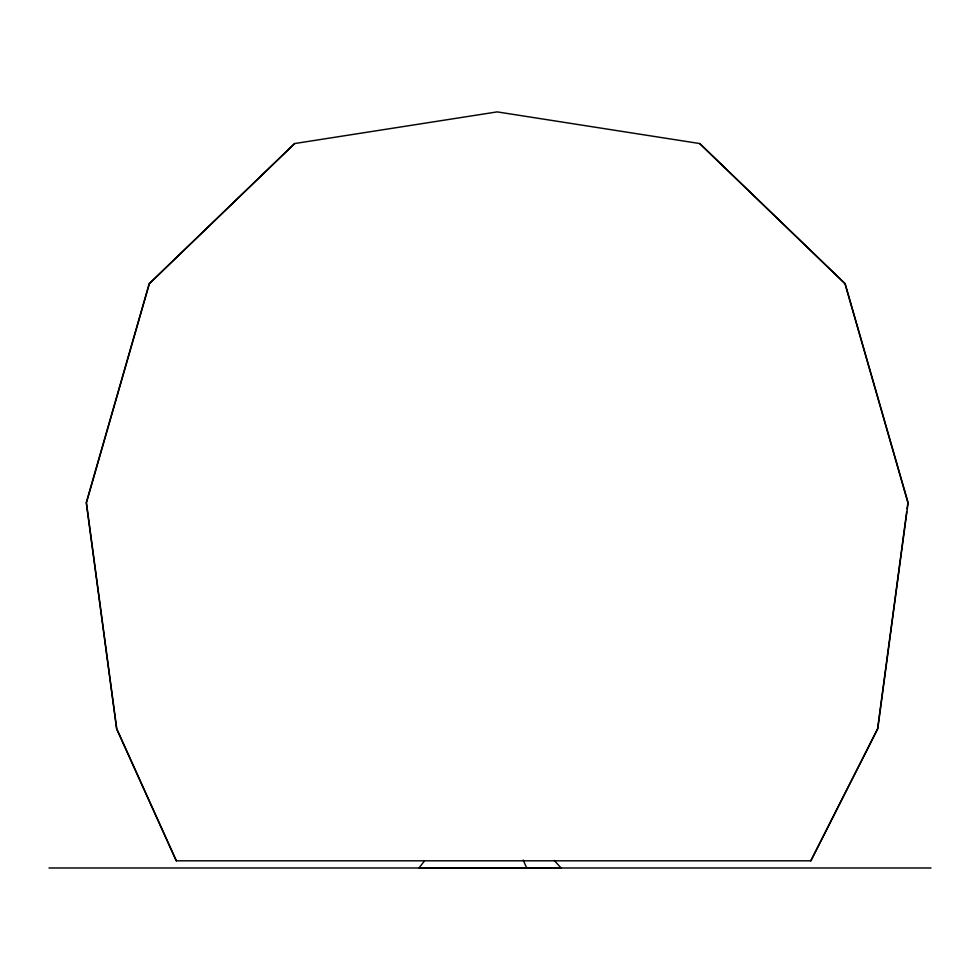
<?xml version="1.0" encoding="UTF-8"?>
<svg xmlns="http://www.w3.org/2000/svg" width="980" height="980" viewBox="0 0 980 980"><rect width="100%" height="100%" fill="white"/><g stroke="black" fill="none" stroke-linecap="round" stroke-linejoin="round"><path stroke-width="1.47" d="M906.684 511.83L877.566 728.826L810.742 860.808M907.088 508.791L907.897 502.728L844.956 283.673L699.659 143.558M294.698 143.558L149.389 283.673L86.448 502.728L116.779 728.826L176.388 860.808M49 867.986L931 867.986M554.239 860.416L561.185 868.109L418.815 868.109A186.555 161.565 -90 0 0 424.34 861.077M526.836 868.109A186.555 93.284 -90 0 1 523.222 860.085M908.117 502.728L877.774 728.826L810.913 860.808L176.216 860.808L116.583 728.826L86.24 502.728L149.205 283.673L294.588 143.558L497.179 111.892L699.769 143.558L845.14 283.673L908.117 502.728"/></g></svg>
